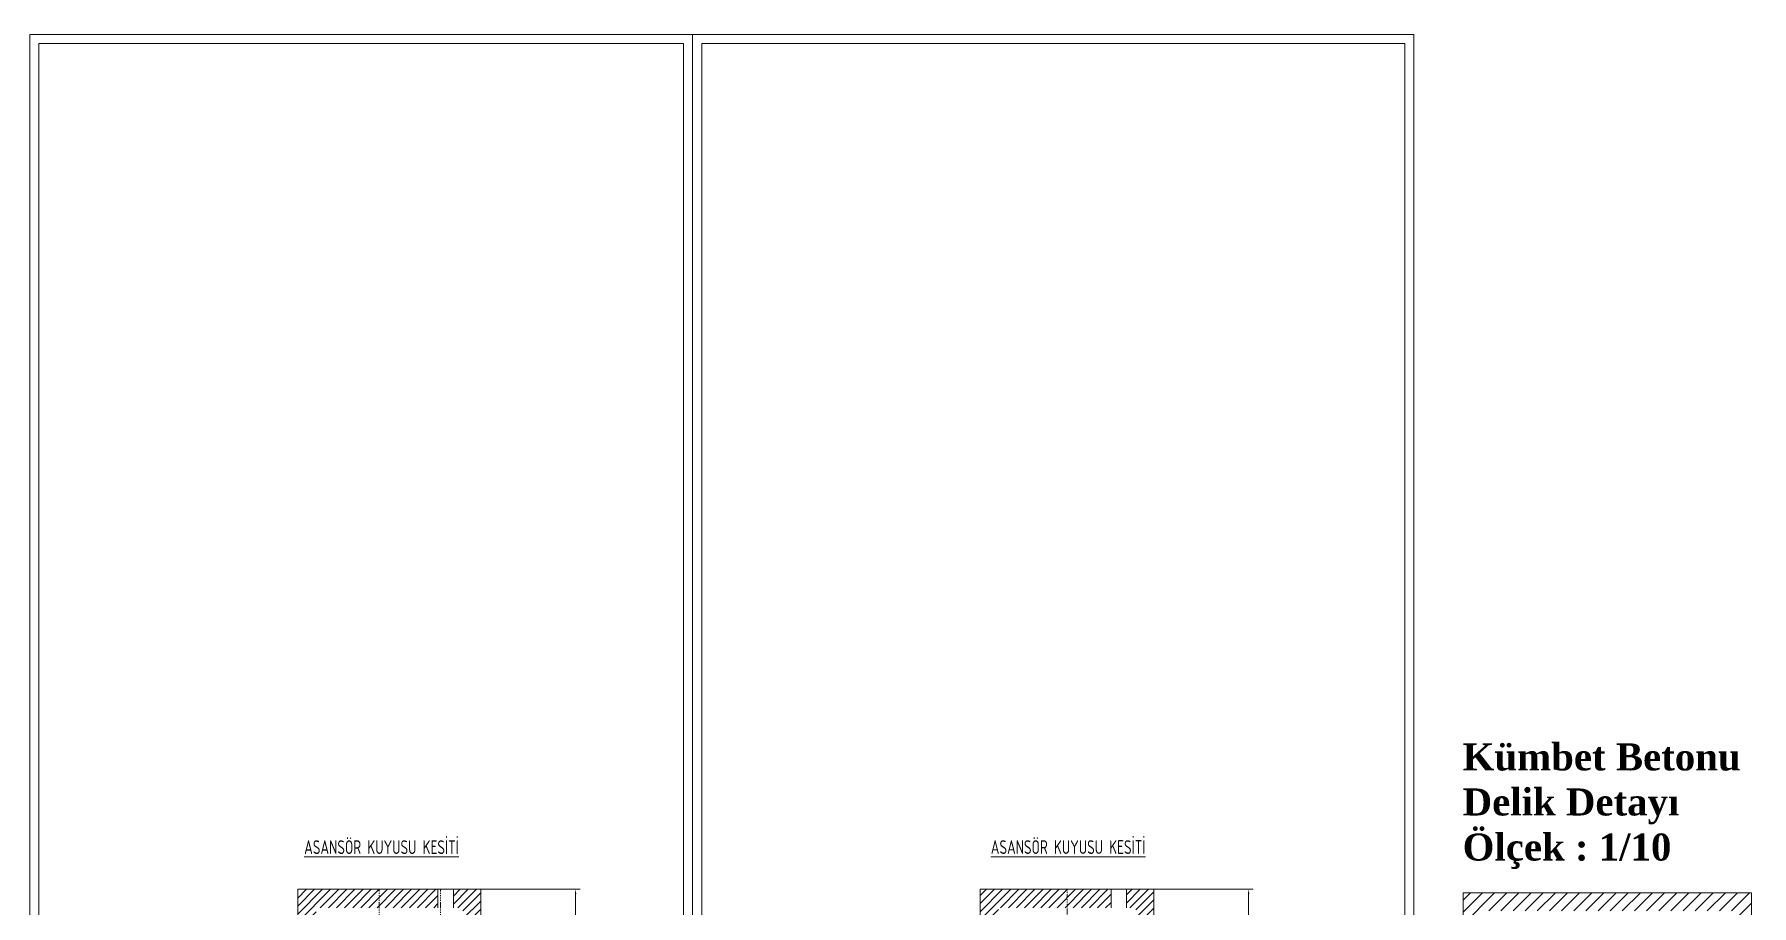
# Model space of a CAD drawing. Extents: x 273215 to 281797, y -454106 to -451256.
# Drawn here: x 279442 to 281317, y -452206 to -451256 of the extents above; entities that cross this region are included whole.
import ezdxf

# ---------------------------------------------------------------- set-up
doc = ezdxf.new("R2010")
doc.units = 0
doc.header["$MEASUREMENT"] = 0
doc.linetypes.add('DASHDOT2', pattern=[0.5, 0.25, -0.125, 0, -0.125])
for name, color, linetype in [('Duvar', 7, 'CONTINUOUS'), ('Kolon', 7, 'CONTINUOUS'), ('YAZI', 7, 'CONTINUOUS'), ('YAZI1', 240, 'CONTINUOUS'), ('ıvır zıvır', 225, 'CONTINUOUS')]:
    doc.layers.add(name, color=color, linetype=linetype)
doc.layers.add('kaçış', color=240, linetype='CONTINUOUS', lineweight=35)
doc.layers.add('TARAMA', color=4, linetype='CONTINUOUS', lineweight=9)
doc.styles.add('ODA', font='isocpeur.ttf', dxfattribs={"height": 20})
doc.styles.get("Standard").update_dxf_attribs({"font": 'arial.ttf'})

msp = doc.modelspace()

# ---------------------------------------------------------------- hatches: boundary and pattern name
at = {"layer": 'TARAMA', "lineweight": 15}
h = msp.add_hatch(dxfattribs=at)
h.set_pattern_fill('ANSI31', color=2, scale=2.95161, style=0)
h.set_pattern_definition([(45, (272236.569, -453106.377), (-6.626553, 6.626553), [])])
h.paths.add_polyline_path([(281021.5, -452212.1), (281297, -452212.1), (281297, -452256.3), (281316.6, -452256.3), (281316.6, -452192.4), (281001.8, -452192.4), (281001.8, -452256.3), (281021.5, -452256.3)])
h.paths.add_polyline_path([(281021.5, -452256.3), (281001.8, -452256.3), (281001.8, -452411.8), (281021.5, -452411.8)])
h.paths.add_polyline_path([(281021.5, -452411.8), (281001.8, -452411.8), (281001.8, -452507.3), (281316.6, -452507.3), (281316.6, -452411.8), (281297, -452411.8), (281297, -452487.6), (281021.5, -452487.6)])
h.paths.add_polyline_path([(281316.6, -452256.3), (281297, -452256.3), (281297, -452411.8), (281316.6, -452411.8)])
at = {"layer": 'ıvır zıvır', "lineweight": 15, "ltscale": 2}
h = msp.add_hatch(dxfattribs=at)
h.set_pattern_fill('ANSI31', scale=50, style=0)
h.set_pattern_definition([(45, (304249.837, -343682.39), (-4.41941738, 4.41941738), [])])
h.paths.add_polyline_path([(279882.8, -452208.6), (279882.8, -452188.5), (279818.5, -452188.5), (279818.5, -452208.6)])
h.paths.add_polyline_path([(279818.5, -452208.6), (279818.5, -452188.5), (279729.7, -452188.5), (279729.7, -452283.3), (279749.8, -452283.3), (279749.8, -452208.6)])
h.paths.add_polyline_path([(279749.8, -452283.3), (279729.7, -452283.3), (279729.7, -452298.2), (279749.8, -452298.2)])
h.paths.add_polyline_path([(279929.7, -452298.2), (279904.7, -452298.2), (279904.7, -452348.2), (279929.7, -452348.2)])
h.paths.add_polyline_path([(279754.7, -452298.2), (279729.7, -452298.2), (279729.7, -452348.2), (279754.7, -452348.2)])
h.paths.add_polyline_path([(279929.7, -452188.5), (279899.8, -452188.5), (279899.8, -452208.6), (279910.1, -452208.6), (279910.1, -452298.2), (279929.7, -452298.2)])
h = msp.add_hatch(dxfattribs=at)
h.set_pattern_fill('ANSI31', scale=50, style=0)
h.set_pattern_definition([(45, (303957.9084, -343682.39), (-4.41941738, 4.41941738), [])])
h.paths.add_polyline_path([(280664.3, -452298.2), (280639.3, -452298.2), (280639.3, -452348.2), (280664.3, -452348.2)])
h.paths.add_polyline_path([(280499.6, -452298.2), (280474.6, -452298.2), (280474.6, -452348.2), (280499.6, -452348.2)])
h.paths.add_polyline_path([(280617.4, -452208.6), (280617.4, -452188.5), (280569.6, -452188.5), (280569.6, -452208.6)], flags=16)
h.paths.add_polyline_path([(280664.3, -452188.5), (280634.4, -452188.5), (280634.4, -452208.6), (280644.6, -452208.6), (280644.6, -452298.2), (280664.3, -452298.2)])
h.paths.add_polyline_path([(280569.6, -452188.5), (280474.6, -452188.5), (280474.6, -452298.2), (280494.6, -452298.2), (280494.6, -452208.6), (280569.6, -452208.6)])

# ---------------------------------------------------------------- linework, layer by layer
at = {"layer": 'Duvar', "color": 2, "lineweight": 15}
for p, q in [((281001.8, -452192.4), (281001.8, -452507.3)), ((281001.8, -452192.4), (281316.6, -452192.4)), ((281316.6, -452192.4), (281316.6, -452507.3))]:
    msp.add_line(p, q, dxfattribs=at)
at = {"layer": 'kaçış', "color": 7, "linetype": 'Continuous', "lineweight": 15}
for p, q in [((279910.1, -452188.5), (279729.7, -452188.5)), ((279729.7, -452281.8), (279729.7, -452188.5)), ((279907.1, -452188.5), (280038, -452188.5)), ((279910.1, -452188.5), (280038, -452188.5)), ((279929.7, -452298.2), (279929.7, -452188.5)), ((280033, -452193.5), (280033, -452596.9)), ((280664.3, -452188.5), (280474.6, -452188.5)), ((280474.6, -452298.2), (280474.6, -452188.5)), ((280641.7, -452188.5), (280772.6, -452188.5)), ((280644.7, -452188.5), (280772.6, -452188.5)), ((280664.3, -452298.2), (280664.3, -452188.5)), ((280767.6, -452193.5), (280767.6, -452596.9))]:
    msp.add_line(p, q, dxfattribs=at)
for points in [[(280032.2, -452193.5), (280033.8, -452193.5), (280033, -452188.5)], [(280766.8, -452193.5), (280768.4, -452193.5), (280767.6, -452188.5)]]:
    msp.add_solid(points, dxfattribs=at)
at = {"layer": 'Kolon', "color": 7, "linetype": 'DASHDOT2', "lineweight": 15, "ltscale": 5}
for p, q in [((279818.5, -453862.6), (279818.5, -452188.7)), ((279885.5, -453862.6), (279885.6, -452188.5)), ((280571.4, -453885.1), (280569.6, -452188.5))]:
    msp.add_line(p, q, dxfattribs=at)
at = {"layer": 'YAZI1', "color": 7, "linetype": 'Continuous', "lineweight": 15}
for p, q in [((279882.8, -452188.5), (279882.8, -452208.6)), ((279899.8, -452208.6), (279899.8, -452188.5)), ((280617.4, -452188.5), (280617.4, -452208.6)), ((280634.4, -452208.6), (280634.4, -452188.5))]:
    msp.add_line(p, q, dxfattribs=at)
at = {"layer": 'YAZI1', "color": 2, "linetype": 'Continuous', "lineweight": 15}
for points in [[(279437.3, -454105.6), (280160.8, -454105.6), (280160.8, -451255.6), (279437.3, -451255.6)], [(280160.8, -454105.6), (280948, -454105.6), (280948, -451255.6), (280160.8, -451255.6)], [(279447.3, -454095.6), (280150.8, -454095.6), (280150.8, -451265.6), (279447.3, -451265.6)], [(280170.8, -454095.6), (280938, -454095.6), (280938, -451265.6), (280170.8, -451265.6)]]:
    msp.add_lwpolyline(points, close=True, dxfattribs=at)

# ---------------------------------------------------------------- texts
at = {"layer": 'YAZI', "color": 2, "lineweight": 15, "insert": (281001.2, -452029.2), "char_height": 29.516, "width": 909.864, "attachment_point": 1}
msp.add_mtext('{\\fTimes New Roman|b1|i0|c162|p18;Kümbet Betonu \\PDelik Detayı\\PÖlçek : 1/10}', dxfattribs=at)
at = {"layer": 'YAZI1', "color": 7, "linetype": 'Continuous', "lineweight": 15, "style": 'ODA', "width": 0.7}
for p in [(279736.8, -452150), (280486.2, -452149.9)]:
    msp.add_text('%%UASANSÖR KUYUSU KESİTİ', height=15, dxfattribs=at).set_placement(p)

doc.saveas('drawing.dxf')
